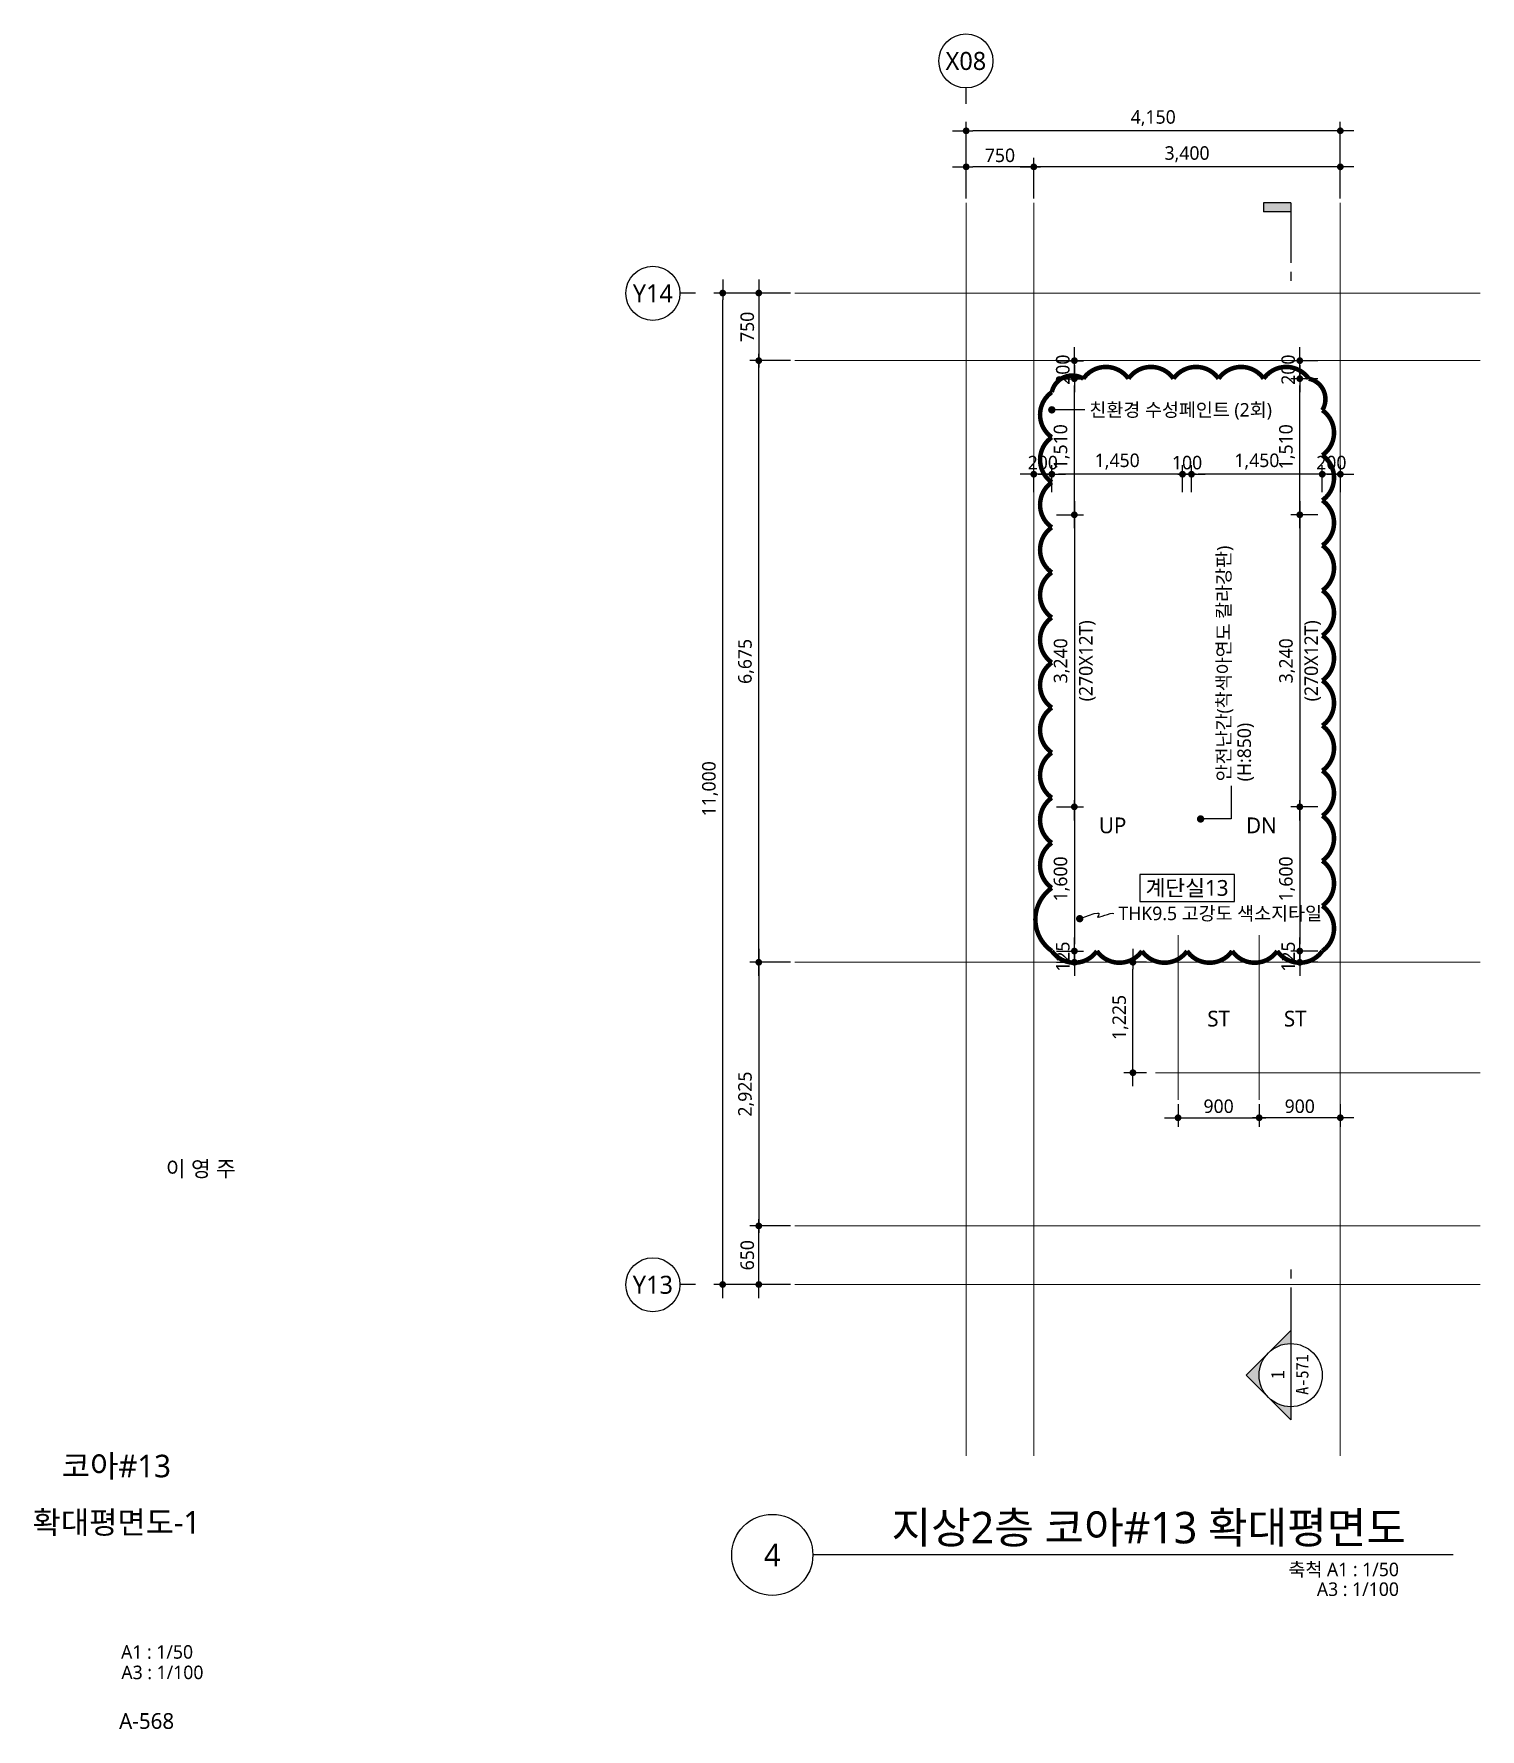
# Model space of a CAD drawing. Header units: millimetres. Extents: x 1467181 to 1720354, y 836037 to 895281.
# Drawn here: x 1503116 to 1519156, y 874037 to 892844 of the extents above; entities that cross this region are included whole.
import ezdxf
from ezdxf.enums import TextEntityAlignment as Align

# ---------------------------------------------------------------- set-up
doc = ezdxf.new("R2010")
doc.units = ezdxf.units.MM
doc.header["$MEASUREMENT"] = 0
doc.linetypes.add('CEN', pattern=[62, 60, -1, 0, -1])
doc.layers.get('0').update_dxf_attribs({"linetype": 'CONTINUOUS'})
for name, color, linetype, lineweight in [('A-AXIS-BUBL', 7, 'CONTINUOUS', 25), ('A-BORD-TEXT', 3, 'CONTINUOUS', 25), ('A-CNTL', 1, 'CEN', 15), ('A-DIMS', 7, 'CONTINUOUS', 25), ('A-MKXS-LEAD', 7, 'CONTINUOUS', 25), ('A-MKXS-MAK1', 3, 'CONTINUOUS', 25), ('A-MKXS-TEXT1', 3, 'CONTINUOUS', 25), ('A-MKXS-TEXT2', 7, 'CONTINUOUS', 25), ('A-MKXX-NAME', 3, 'CONTINUOUS', 25), ('A-MKXX-SYMB', 7, 'CONTINUOUS', 25), ('A-XXXX-SYMB', 7, 'CONTINUOUS', 25), ('A-XXXX-TXT1', 3, 'CONTINUOUS', 25), ('A-XXXX-TXT2', 3, 'CONTINUOUS', 25), ('REV-202205', 20, 'CONTINUOUS', 25)]:
    doc.layers.add(name, color=color, linetype=linetype, lineweight=lineweight)
doc.styles.add('HY울릉도L', font='')
doc.styles.add('돋움체', font='')
doc.styles.add('맑은고딕', font='malgun.ttf')
doc.styles.get('HY울릉도L').set_extended_font_data('HYwulM')
doc.styles.get('돋움체').set_extended_font_data('DotumChe')
doc.dimstyles.new('CDIM', dxfattribs={"dimtxt": 3, "dimasz": 1.5, "dimexe": 2, "dimexo": 1, "dimgap": 1, "dimtad": 1, "dimdec": 0, "dimrnd": 0.5, "dimzin": 0, "dimdsep": 32, "dimlunit": 6, "dimtxsty": 'HY울릉도L', "dimblk1": '_CIDOT', "dimblk2": '_CIDOT', "dimsah": 1, "dimcen": 5.5, "dimclrd": 2, "dimclre": 2, "dimclrt": 7, "dimadec": 0, "dimazin": 0, "dimtfac": 1, "dimtdec": 0, "dimtix": 1, "dimtmove": 2, "dimatfit": 1, "dimldrblk": '_CIDOT', "dimfxl": 1, "dimtolj": 1, "dimtzin": 0, "dimlwd": -1, "dimarcsym": 0})

# ---------------------------------------------------------------- blocks, each defined once
blk = doc.blocks.new('_CIDOT')
at = {"color": 0, "linetype": 'ByBlock'}
blk.add_line((2, 0), (-1, 0), dxfattribs=at)
at = {"color": 0, "linetype": 'ByBlock', "const_width": 0.5}
blk.add_lwpolyline([(-0.25, 0, 1), (0.25, 0, 1)], format="xyb", close=True, dxfattribs=at)
blk = doc.blocks.new('*D129')
at = {"layer": 'A-DIMS', "lineweight": -2, "transparency": 16777216}
for p, q in [((750, 12050), (750, 12500)), ((4150, 12050), (4150, 12500))]:
    blk.add_line(p, q, dxfattribs=at)
at = {"layer": 'A-DIMS', "transparency": 16777216}
blk.add_line((4075, 12400), (825, 12400), dxfattribs=at)
at = {"layer": 'A-DIMS', "transparency": 16777216, "xscale": 75, "yscale": 75, "zscale": 75, "rotation": 180}
blk.add_blockref('_CIDOT', (750, 12400), dxfattribs=at)
at = {"layer": 'A-DIMS', "transparency": 16777216, "xscale": 75, "yscale": 75, "zscale": 75}
blk.add_blockref('_CIDOT', (4150, 12400), dxfattribs=at)
at = {"layer": 'A-DIMS', "color": 3, "transparency": 16777216, "insert": (2450, 12540), "char_height": 150, "attachment_point": 5, "style": '맑은고딕'}
blk.add_mtext('\\A1;3,400', dxfattribs=at)
blk = doc.blocks.new('*D130')
at = {"layer": 'A-DIMS', "lineweight": -2, "transparency": 16777216}
for p, q in [((-1950, 10250), (-2400, 10250)), ((-1950, 3575), (-2400, 3575))]:
    blk.add_line(p, q, dxfattribs=at)
at = {"layer": 'A-DIMS', "transparency": 16777216}
blk.add_line((-2300, 3650), (-2300, 10175), dxfattribs=at)
at = {"layer": 'A-DIMS', "transparency": 16777216, "xscale": 75, "yscale": 75, "zscale": 75}
for p, rotation in [((-2300, 10250), 90), ((-2300, 3575), 270)]:
    blk.add_blockref('_CIDOT', p, dxfattribs=dict(at, rotation=rotation))
at = {"layer": 'A-DIMS', "color": 3, "transparency": 16777216, "insert": (-2440, 6913), "char_height": 150, "attachment_point": 5, "rotation": 90, "style": '맑은고딕'}
blk.add_mtext('\\A1;6,675', dxfattribs=at)
blk = doc.blocks.new('*D131')
at = {"layer": 'A-DIMS', "lineweight": -2, "transparency": 16777216}
for p, q in [((0, 12050), (0, 12500)), ((750, 12050), (750, 12500))]:
    blk.add_line(p, q, dxfattribs=at)
at = {"layer": 'A-DIMS', "transparency": 16777216}
blk.add_line((675, 12400), (75, 12400), dxfattribs=at)
at = {"layer": 'A-DIMS', "transparency": 16777216, "xscale": 75, "yscale": 75, "zscale": 75, "rotation": 180}
blk.add_blockref('_CIDOT', (0, 12400), dxfattribs=at)
at = {"layer": 'A-DIMS', "transparency": 16777216, "xscale": 75, "yscale": 75, "zscale": 75}
blk.add_blockref('_CIDOT', (750, 12400), dxfattribs=at)
at = {"layer": 'A-DIMS', "color": 3, "transparency": 16777216, "insert": (375, 12527), "char_height": 150, "attachment_point": 5, "style": '맑은고딕'}
blk.add_mtext('\\A1;750', dxfattribs=at)
blk = doc.blocks.new('*D132')
at = {"layer": 'A-DIMS', "lineweight": -2, "transparency": 16777216}
for p, q in [((0, 12050), (0, 12900)), ((4150, 12050), (4150, 12900))]:
    blk.add_line(p, q, dxfattribs=at)
at = {"layer": 'A-DIMS', "transparency": 16777216}
blk.add_line((4075, 12800), (75, 12800), dxfattribs=at)
at = {"layer": 'A-DIMS', "transparency": 16777216, "xscale": 75, "yscale": 75, "zscale": 75, "rotation": 180}
blk.add_blockref('_CIDOT', (0, 12800), dxfattribs=at)
at = {"layer": 'A-DIMS', "transparency": 16777216, "xscale": 75, "yscale": 75, "zscale": 75}
blk.add_blockref('_CIDOT', (4150, 12800), dxfattribs=at)
at = {"layer": 'A-DIMS', "color": 3, "transparency": 16777216, "insert": (2075, 12940), "char_height": 150, "attachment_point": 5, "style": '맑은고딕'}
blk.add_mtext('\\A1;4,150', dxfattribs=at)
blk = doc.blocks.new('*D133')
at = {"layer": 'A-DIMS', "lineweight": -2, "transparency": 16777216}
for p, q in [((-1950, 11000), (-2800, 11000)), ((-1950, 0), (-2800, 0))]:
    blk.add_line(p, q, dxfattribs=at)
at = {"layer": 'A-DIMS', "transparency": 16777216}
blk.add_line((-2700, 75), (-2700, 10925), dxfattribs=at)
at = {"layer": 'A-DIMS', "transparency": 16777216, "xscale": 75, "yscale": 75, "zscale": 75}
for p, rotation in [((-2700, 11000), 90), ((-2700, 0), 270)]:
    blk.add_blockref('_CIDOT', p, dxfattribs=dict(at, rotation=rotation))
at = {"layer": 'A-DIMS', "color": 3, "transparency": 16777216, "insert": (-2840, 5500), "char_height": 150, "attachment_point": 5, "rotation": 90, "style": '맑은고딕'}
blk.add_mtext('\\A1;11,000', dxfattribs=at)
blk = doc.blocks.new('*D134')
at = {"layer": 'A-DIMS', "lineweight": -2, "transparency": 16777216}
for p, q in [((-1950, 11000), (-2400, 11000)), ((-1950, 10250), (-2400, 10250))]:
    blk.add_line(p, q, dxfattribs=at)
at = {"layer": 'A-DIMS', "transparency": 16777216}
blk.add_line((-2300, 10925), (-2300, 10325), dxfattribs=at)
at = {"layer": 'A-DIMS', "transparency": 16777216, "xscale": 75, "yscale": 75, "zscale": 75}
for p, rotation in [((-2300, 11000), 90), ((-2300, 10250), 270)]:
    blk.add_blockref('_CIDOT', p, dxfattribs=dict(at, rotation=rotation))
at = {"layer": 'A-DIMS', "color": 3, "transparency": 16777216, "insert": (-2427, 10625), "char_height": 150, "attachment_point": 5, "rotation": 90, "style": '맑은고딕'}
blk.add_mtext('\\A1;750', dxfattribs=at)
blk = doc.blocks.new('*D135')
at = {"layer": 'A-DIMS', "lineweight": -2, "transparency": 16777216}
for p, q in [((-1950, 3575), (-2400, 3575)), ((-1950, 650), (-2400, 650))]:
    blk.add_line(p, q, dxfattribs=at)
at = {"layer": 'A-DIMS', "transparency": 16777216}
blk.add_line((-2300, 3500), (-2300, 725), dxfattribs=at)
at = {"layer": 'A-DIMS', "transparency": 16777216, "xscale": 75, "yscale": 75, "zscale": 75}
for p, rotation in [((-2300, 3575), 90), ((-2300, 650), 270)]:
    blk.add_blockref('_CIDOT', p, dxfattribs=dict(at, rotation=rotation))
at = {"layer": 'A-DIMS', "color": 3, "transparency": 16777216, "insert": (-2440, 2113), "char_height": 150, "attachment_point": 5, "rotation": 90, "style": '맑은고딕'}
blk.add_mtext('\\A1;2,925', dxfattribs=at)
blk = doc.blocks.new('*D136')
at = {"layer": 'A-DIMS', "lineweight": -2, "transparency": 16777216}
for p, q in [((2350, 2000), (2350, 1750)), ((3250, 2000), (3250, 1750))]:
    blk.add_line(p, q, dxfattribs=at)
at = {"layer": 'A-DIMS', "transparency": 16777216}
blk.add_line((2425, 1850), (3175, 1850), dxfattribs=at)
at = {"layer": 'A-DIMS', "transparency": 16777216, "xscale": 75, "yscale": 75, "zscale": 75, "rotation": 180}
blk.add_blockref('_CIDOT', (2350, 1850), dxfattribs=at)
at = {"layer": 'A-DIMS', "transparency": 16777216, "xscale": 75, "yscale": 75, "zscale": 75}
blk.add_blockref('_CIDOT', (3250, 1850), dxfattribs=at)
at = {"layer": 'A-DIMS', "color": 3, "transparency": 16777216, "insert": (2800, 1977), "char_height": 150, "attachment_point": 5, "style": '맑은고딕'}
blk.add_mtext('\\A1;900', dxfattribs=at)
blk = doc.blocks.new('*D137')
at = {"layer": 'A-DIMS', "lineweight": -2, "transparency": 16777216}
for p, q in [((3250, 2000), (3250, 1750)), ((4150, 2000), (4150, 1750))]:
    blk.add_line(p, q, dxfattribs=at)
at = {"layer": 'A-DIMS', "transparency": 16777216}
blk.add_line((4075, 1850), (3325, 1850), dxfattribs=at)
at = {"layer": 'A-DIMS', "transparency": 16777216, "xscale": 75, "yscale": 75, "zscale": 75, "rotation": 180}
blk.add_blockref('_CIDOT', (3250, 1850), dxfattribs=at)
at = {"layer": 'A-DIMS', "transparency": 16777216, "xscale": 75, "yscale": 75, "zscale": 75}
blk.add_blockref('_CIDOT', (4150, 1850), dxfattribs=at)
at = {"layer": 'A-DIMS', "color": 3, "transparency": 16777216, "insert": (3700, 1977), "char_height": 150, "attachment_point": 5, "style": '맑은고딕'}
blk.add_mtext('\\A1;900', dxfattribs=at)
blk = doc.blocks.new('*D138')
at = {"layer": 'A-DIMS', "lineweight": -2, "transparency": 16777216}
for p, q in [((2000, 3575), (1750, 3575)), ((2000, 2350), (1750, 2350))]:
    blk.add_line(p, q, dxfattribs=at)
at = {"layer": 'A-DIMS', "transparency": 16777216}
blk.add_line((1850, 2425), (1850, 3500), dxfattribs=at)
at = {"layer": 'A-DIMS', "transparency": 16777216, "xscale": 75, "yscale": 75, "zscale": 75}
for p, rotation in [((1850, 3575), 90), ((1850, 2350), 270)]:
    blk.add_blockref('_CIDOT', p, dxfattribs=dict(at, rotation=rotation))
at = {"layer": 'A-DIMS', "color": 3, "transparency": 16777216, "insert": (1710, 2963), "char_height": 150, "attachment_point": 5, "rotation": 90, "style": '맑은고딕'}
blk.add_mtext('\\A1;1,225', dxfattribs=at)
blk = doc.blocks.new('*D139')
at = {"layer": 'A-DIMS', "lineweight": -2, "transparency": 16777216}
for p, q in [((-1950, 650), (-2400, 650)), ((-1950, 0), (-2400, 0))]:
    blk.add_line(p, q, dxfattribs=at)
at = {"layer": 'A-DIMS', "transparency": 16777216}
blk.add_line((-2300, 75), (-2300, 575), dxfattribs=at)
at = {"layer": 'A-DIMS', "transparency": 16777216, "xscale": 75, "yscale": 75, "zscale": 75}
for p, rotation in [((-2300, 650), 90), ((-2300, 0), 270)]:
    blk.add_blockref('_CIDOT', p, dxfattribs=dict(at, rotation=rotation))
at = {"layer": 'A-DIMS', "color": 3, "transparency": 16777216, "insert": (-2427, 325), "char_height": 150, "attachment_point": 5, "rotation": 90, "style": '맑은고딕'}
blk.add_mtext('\\A1;650', dxfattribs=at)
blk = doc.blocks.new('CORE 7- 단면')
at = {"layer": 'A-MKXS-MAK1'}
blk.add_hatch(color=256, dxfattribs=at).paths.add_polyline_path([(22637, 12898), (22637, 12998), (22937, 12998), (22937, 12898)])
h = blk.add_hatch(color=256, dxfattribs=at)
h.paths.add_polyline_path([(22442, -7), (22690, 241, 0.414214), (22690, -254)])
h.paths.add_polyline_path([(22690, 241), (22937, 488), (22937, 343, 0.198912)])
h.paths.add_polyline_path([(22690, -254, 0.198912), (22937, -357), (22937, -502)])
for p, q in [((22637, 12998), (22637, 12898)), ((22937, 12998), (22637, 12998)), ((22937, 12998), (22937, 12335)), ((22937, 12898), (22637, 12898)), ((22937, 12235), (22937, 12135)), ((22937, 1166), (22937, 1066)), ((22937, 966), (22937, -502)), ((22937, 488), (22442, -7)), ((22937, -502), (22442, -7))]:
    blk.add_line(p, q, dxfattribs=at)
blk.add_circle((22937, -7), 350, dxfattribs=at)
at = {"layer": 'A-MKXS-TEXT2', "style": '돋움체'}
for s, height, p in [('A-571', 140, (23065, 0)), ('1', 150, (22793, -2))]:
    blk.add_text(s, height=height, rotation=90, dxfattribs=at).set_placement(p, align=Align.MIDDLE)
blk = doc.blocks.new('*D160')
at = {"layer": 'A-DIMS', "lineweight": -2, "transparency": 16777216}
for p, q in [((1517356, 887509), (1517056, 887509)), ((1517356, 884269), (1517056, 884269))]:
    blk.add_line(p, q, dxfattribs=at)
at = {"layer": 'A-DIMS', "transparency": 16777216}
blk.add_line((1517156, 887434), (1517156, 884344), dxfattribs=at)
at = {"layer": 'A-DIMS', "transparency": 16777216, "xscale": 75, "yscale": 75, "zscale": 75}
for p, rotation in [((1517156, 887509), 90), ((1517156, 884269), 270)]:
    blk.add_blockref('_CIDOT', p, dxfattribs=dict(at, rotation=rotation))
at = {"layer": 'A-DIMS', "color": 3, "transparency": 16777216, "char_height": 150, "attachment_point": 5, "rotation": 90, "style": '맑은고딕'}
for s, insert in [('\\A1;(270X12T)', (1517299, 885889)), ('\\A1;3,240', (1517016, 885889))]:
    blk.add_mtext(s, dxfattribs=dict(at, insert=insert))
blk = doc.blocks.new('*D161')
at = {"layer": 'A-DIMS', "lineweight": -2, "transparency": 16777216}
for p, q in [((1517356, 889019), (1517056, 889019)), ((1517356, 887509), (1517056, 887509))]:
    blk.add_line(p, q, dxfattribs=at)
at = {"layer": 'A-DIMS', "transparency": 16777216}
blk.add_line((1517156, 887584), (1517156, 888944), dxfattribs=at)
at = {"layer": 'A-DIMS', "transparency": 16777216, "xscale": 75, "yscale": 75, "zscale": 75}
for p, rotation in [((1517156, 889019), 90), ((1517156, 887509), 270)]:
    blk.add_blockref('_CIDOT', p, dxfattribs=dict(at, rotation=rotation))
at = {"layer": 'A-DIMS', "color": 3, "transparency": 16777216, "insert": (1517015, 888264), "char_height": 150, "attachment_point": 5, "rotation": 90, "style": '맑은고딕'}
blk.add_mtext('\\A1;1,510', dxfattribs=at)
blk = doc.blocks.new('*D162')
at = {"layer": 'A-DIMS', "lineweight": -2, "transparency": 16777216}
for p, q in [((1517356, 884269), (1517056, 884269)), ((1517356, 882669), (1517056, 882669))]:
    blk.add_line(p, q, dxfattribs=at)
at = {"layer": 'A-DIMS', "transparency": 16777216}
blk.add_line((1517156, 884194), (1517156, 882744), dxfattribs=at)
at = {"layer": 'A-DIMS', "transparency": 16777216, "xscale": 75, "yscale": 75, "zscale": 75}
for p, rotation in [((1517156, 884269), 90), ((1517156, 882669), 270)]:
    blk.add_blockref('_CIDOT', p, dxfattribs=dict(at, rotation=rotation))
at = {"layer": 'A-DIMS', "color": 3, "transparency": 16777216, "insert": (1517015, 883469), "char_height": 150, "attachment_point": 5, "rotation": 90, "style": '맑은고딕'}
blk.add_mtext('\\A1;1,600', dxfattribs=at)
blk = doc.blocks.new('*D163')
at = {"layer": 'A-DIMS', "lineweight": -2, "transparency": 16777216}
for p, q in [((1517356, 882669), (1517056, 882669)), ((1517356, 882544), (1517056, 882544))]:
    blk.add_line(p, q, dxfattribs=at)
at = {"layer": 'A-DIMS', "transparency": 16777216}
for p, q in [((1517156, 882744), (1517156, 882819)), ((1517156, 882669), (1517156, 882544)), ((1517156, 882469), (1517156, 882394))]:
    blk.add_line(p, q, dxfattribs=at)
at = {"layer": 'A-DIMS', "transparency": 16777216, "xscale": 75, "yscale": 75, "zscale": 75}
for p, rotation in [((1517156, 882669), 270), ((1517156, 882544), 90)]:
    blk.add_blockref('_CIDOT', p, dxfattribs=dict(at, rotation=rotation))
at = {"layer": 'A-DIMS', "color": 3, "transparency": 16777216, "insert": (1517028, 882607), "char_height": 150, "attachment_point": 5, "rotation": 90, "style": '맑은고딕'}
blk.add_mtext('\\A1;125', dxfattribs=at)
blk = doc.blocks.new('*D164')
at = {"layer": 'A-DIMS', "transparency": 16777216}
for p, q in [((1517156, 889294), (1517156, 889369)), ((1517156, 889019), (1517156, 889219)), ((1517156, 888944), (1517156, 888869))]:
    blk.add_line(p, q, dxfattribs=at)
at = {"layer": 'A-DIMS', "lineweight": -2, "transparency": 16777216}
for p, q in [((1517356, 889219), (1517056, 889219)), ((1517356, 889019), (1517056, 889019))]:
    blk.add_line(p, q, dxfattribs=at)
at = {"layer": 'A-DIMS', "transparency": 16777216, "xscale": 75, "yscale": 75, "zscale": 75}
for p, rotation in [((1517156, 889219), 270), ((1517156, 889019), 90)]:
    blk.add_blockref('_CIDOT', p, dxfattribs=dict(at, rotation=rotation))
at = {"layer": 'A-DIMS', "color": 3, "transparency": 16777216, "insert": (1517028, 889119), "char_height": 150, "attachment_point": 5, "rotation": 90, "style": '맑은고딕'}
blk.add_mtext('\\A1;200', dxfattribs=at)
blk = doc.blocks.new('*D165')
at = {"layer": 'A-DIMS', "lineweight": -2, "transparency": 16777216}
for p, q in [((1515955, 887759), (1515955, 888059)), ((1517405, 887759), (1517405, 888059))]:
    blk.add_line(p, q, dxfattribs=at)
at = {"layer": 'A-DIMS', "transparency": 16777216}
blk.add_line((1517330, 887959), (1516030, 887959), dxfattribs=at)
at = {"layer": 'A-DIMS', "transparency": 16777216, "xscale": 75, "yscale": 75, "zscale": 75, "rotation": 180}
blk.add_blockref('_CIDOT', (1515955, 887959), dxfattribs=at)
at = {"layer": 'A-DIMS', "transparency": 16777216, "xscale": 75, "yscale": 75, "zscale": 75}
blk.add_blockref('_CIDOT', (1517405, 887959), dxfattribs=at)
at = {"layer": 'A-DIMS', "color": 3, "transparency": 16777216, "insert": (1516680, 888100), "char_height": 150, "attachment_point": 5, "style": '맑은고딕'}
blk.add_mtext('\\A1;1,450', dxfattribs=at)
blk = doc.blocks.new('*D166')
at = {"layer": 'A-DIMS', "transparency": 16777216}
for p, q in [((1517331, 887959), (1517256, 887959)), ((1517606, 887959), (1517406, 887959)), ((1517681, 887959), (1517756, 887959))]:
    blk.add_line(p, q, dxfattribs=at)
at = {"layer": 'A-DIMS', "lineweight": -2, "transparency": 16777216}
for p, q in [((1517406, 887759), (1517406, 888059)), ((1517606, 887759), (1517606, 888059))]:
    blk.add_line(p, q, dxfattribs=at)
at = {"layer": 'A-DIMS', "transparency": 16777216, "xscale": 75, "yscale": 75, "zscale": 75}
blk.add_blockref('_CIDOT', (1517406, 887959), dxfattribs=at)
at = {"layer": 'A-DIMS', "transparency": 16777216, "xscale": 75, "yscale": 75, "zscale": 75, "rotation": 180}
blk.add_blockref('_CIDOT', (1517606, 887959), dxfattribs=at)
at = {"layer": 'A-DIMS', "color": 3, "transparency": 16777216, "insert": (1517506, 888087), "char_height": 150, "attachment_point": 5, "style": '맑은고딕'}
blk.add_mtext('\\A1;200', dxfattribs=at)
blk = doc.blocks.new('*D167')
at = {"layer": 'A-DIMS', "lineweight": -2, "transparency": 16777216}
for p, q in [((1514406, 887759), (1514406, 888059)), ((1515855, 887759), (1515855, 888059))]:
    blk.add_line(p, q, dxfattribs=at)
at = {"layer": 'A-DIMS', "transparency": 16777216}
blk.add_line((1515780, 887959), (1514481, 887959), dxfattribs=at)
at = {"layer": 'A-DIMS', "transparency": 16777216, "xscale": 75, "yscale": 75, "zscale": 75, "rotation": 180}
blk.add_blockref('_CIDOT', (1514406, 887959), dxfattribs=at)
at = {"layer": 'A-DIMS', "transparency": 16777216, "xscale": 75, "yscale": 75, "zscale": 75}
blk.add_blockref('_CIDOT', (1515855, 887959), dxfattribs=at)
at = {"layer": 'A-DIMS', "color": 3, "transparency": 16777216, "insert": (1515131, 888100), "char_height": 150, "attachment_point": 5, "style": '맑은고딕'}
blk.add_mtext('\\A1;1,450', dxfattribs=at)
blk = doc.blocks.new('*D168')
at = {"layer": 'A-DIMS', "transparency": 16777216}
for p, q in [((1515781, 887959), (1515706, 887959)), ((1515955, 887959), (1515856, 887959)), ((1516030, 887959), (1516105, 887959))]:
    blk.add_line(p, q, dxfattribs=at)
at = {"layer": 'A-DIMS', "lineweight": -2, "transparency": 16777216}
for p, q in [((1515856, 887759), (1515856, 888059)), ((1515955, 887759), (1515955, 888059))]:
    blk.add_line(p, q, dxfattribs=at)
at = {"layer": 'A-DIMS', "transparency": 16777216, "xscale": 75, "yscale": 75, "zscale": 75}
blk.add_blockref('_CIDOT', (1515856, 887959), dxfattribs=at)
at = {"layer": 'A-DIMS', "transparency": 16777216, "xscale": 75, "yscale": 75, "zscale": 75, "rotation": 180}
blk.add_blockref('_CIDOT', (1515955, 887959), dxfattribs=at)
at = {"layer": 'A-DIMS', "color": 3, "transparency": 16777216, "insert": (1515906, 888087), "char_height": 150, "attachment_point": 5, "style": '맑은고딕'}
blk.add_mtext('\\A1;100', dxfattribs=at)
blk = doc.blocks.new('*D169')
at = {"layer": 'A-DIMS', "transparency": 16777216}
for p, q in [((1514131, 887959), (1514056, 887959)), ((1514406, 887959), (1514206, 887959)), ((1514481, 887959), (1514556, 887959))]:
    blk.add_line(p, q, dxfattribs=at)
at = {"layer": 'A-DIMS', "lineweight": -2, "transparency": 16777216}
for p, q in [((1514206, 887759), (1514206, 888059)), ((1514406, 887759), (1514406, 888059))]:
    blk.add_line(p, q, dxfattribs=at)
at = {"layer": 'A-DIMS', "transparency": 16777216, "xscale": 75, "yscale": 75, "zscale": 75}
blk.add_blockref('_CIDOT', (1514206, 887959), dxfattribs=at)
at = {"layer": 'A-DIMS', "transparency": 16777216, "xscale": 75, "yscale": 75, "zscale": 75, "rotation": 180}
blk.add_blockref('_CIDOT', (1514406, 887959), dxfattribs=at)
at = {"layer": 'A-DIMS', "color": 3, "transparency": 16777216, "insert": (1514306, 888087), "char_height": 150, "attachment_point": 5, "style": '맑은고딕'}
blk.add_mtext('\\A1;200', dxfattribs=at)
blk = doc.blocks.new('*D170')
at = {"layer": 'A-DIMS', "lineweight": -2, "transparency": 16777216}
for p, q in [((1514456, 887509), (1514756, 887509)), ((1514456, 884269), (1514756, 884269))]:
    blk.add_line(p, q, dxfattribs=at)
at = {"layer": 'A-DIMS', "transparency": 16777216}
blk.add_line((1514656, 887434), (1514656, 884344), dxfattribs=at)
at = {"layer": 'A-DIMS', "transparency": 16777216, "xscale": 75, "yscale": 75, "zscale": 75}
for p, rotation in [((1514656, 887509), 90), ((1514656, 884269), 270)]:
    blk.add_blockref('_CIDOT', p, dxfattribs=dict(at, rotation=rotation))
at = {"layer": 'A-DIMS', "color": 3, "transparency": 16777216, "char_height": 150, "attachment_point": 5, "rotation": 90, "style": '맑은고딕'}
for s, insert in [('\\A1;(270X12T)', (1514799, 885889)), ('\\A1;3,240', (1514516, 885889))]:
    blk.add_mtext(s, dxfattribs=dict(at, insert=insert))
blk = doc.blocks.new('*D171')
at = {"layer": 'A-DIMS', "lineweight": -2, "transparency": 16777216}
for p, q in [((1514456, 889019), (1514756, 889019)), ((1514456, 887509), (1514756, 887509))]:
    blk.add_line(p, q, dxfattribs=at)
at = {"layer": 'A-DIMS', "transparency": 16777216}
blk.add_line((1514656, 887584), (1514656, 888944), dxfattribs=at)
at = {"layer": 'A-DIMS', "transparency": 16777216, "xscale": 75, "yscale": 75, "zscale": 75}
for p, rotation in [((1514656, 889019), 90), ((1514656, 887509), 270)]:
    blk.add_blockref('_CIDOT', p, dxfattribs=dict(at, rotation=rotation))
at = {"layer": 'A-DIMS', "color": 3, "transparency": 16777216, "insert": (1514515, 888264), "char_height": 150, "attachment_point": 5, "rotation": 90, "style": '맑은고딕'}
blk.add_mtext('\\A1;1,510', dxfattribs=at)
blk = doc.blocks.new('*D172')
at = {"layer": 'A-DIMS', "lineweight": -2, "transparency": 16777216}
for p, q in [((1514456, 884269), (1514756, 884269)), ((1514456, 882669), (1514756, 882669))]:
    blk.add_line(p, q, dxfattribs=at)
at = {"layer": 'A-DIMS', "transparency": 16777216}
blk.add_line((1514656, 884194), (1514656, 882744), dxfattribs=at)
at = {"layer": 'A-DIMS', "transparency": 16777216, "xscale": 75, "yscale": 75, "zscale": 75}
for p, rotation in [((1514656, 884269), 90), ((1514656, 882669), 270)]:
    blk.add_blockref('_CIDOT', p, dxfattribs=dict(at, rotation=rotation))
at = {"layer": 'A-DIMS', "color": 3, "transparency": 16777216, "insert": (1514515, 883469), "char_height": 150, "attachment_point": 5, "rotation": 90, "style": '맑은고딕'}
blk.add_mtext('\\A1;1,600', dxfattribs=at)
blk = doc.blocks.new('*D173')
at = {"layer": 'A-DIMS', "lineweight": -2, "transparency": 16777216}
for p, q in [((1514456, 882669), (1514756, 882669)), ((1514456, 882544), (1514756, 882544))]:
    blk.add_line(p, q, dxfattribs=at)
at = {"layer": 'A-DIMS', "transparency": 16777216}
for p, q in [((1514656, 882744), (1514656, 882819)), ((1514656, 882669), (1514656, 882544)), ((1514656, 882469), (1514656, 882394))]:
    blk.add_line(p, q, dxfattribs=at)
at = {"layer": 'A-DIMS', "transparency": 16777216, "xscale": 75, "yscale": 75, "zscale": 75}
for p, rotation in [((1514656, 882669), 270), ((1514656, 882544), 90)]:
    blk.add_blockref('_CIDOT', p, dxfattribs=dict(at, rotation=rotation))
at = {"layer": 'A-DIMS', "color": 3, "transparency": 16777216, "insert": (1514528, 882607), "char_height": 150, "attachment_point": 5, "rotation": 90, "style": '맑은고딕'}
blk.add_mtext('\\A1;125', dxfattribs=at)
blk = doc.blocks.new('*D174')
at = {"layer": 'A-DIMS', "transparency": 16777216}
for p, q in [((1514656, 889294), (1514656, 889369)), ((1514656, 889019), (1514656, 889219)), ((1514656, 888944), (1514656, 888869))]:
    blk.add_line(p, q, dxfattribs=at)
at = {"layer": 'A-DIMS', "lineweight": -2, "transparency": 16777216}
for p, q in [((1514456, 889219), (1514756, 889219)), ((1514456, 889019), (1514756, 889019))]:
    blk.add_line(p, q, dxfattribs=at)
at = {"layer": 'A-DIMS', "transparency": 16777216, "xscale": 75, "yscale": 75, "zscale": 75}
for p, rotation in [((1514656, 889219), 270), ((1514656, 889019), 90)]:
    blk.add_blockref('_CIDOT', p, dxfattribs=dict(at, rotation=rotation))
at = {"layer": 'A-DIMS', "color": 3, "transparency": 16777216, "insert": (1514528, 889119), "char_height": 150, "attachment_point": 5, "rotation": 90, "style": '맑은고딕'}
blk.add_mtext('\\A1;200', dxfattribs=at)
blk = doc.blocks.new('CORE7_GRID')
at = {"layer": 'A-AXIS-BUBL', "ltscale": 0.2}
for p, q in [((0, 13100), (0, 13275)), ((-3000, 11000), (-3175, 11000)), ((-3000, 0), (-3175, 0))]:
    blk.add_line(p, q, dxfattribs=at)
for centre in [(-2.9, 13575), (-3475, 10997.1), (-3475, -2.9)]:
    blk.add_circle(centre, 300, dxfattribs=at)
at = {"layer": 'A-CNTL'}
for p, q in [((0, -1900), (0, 12000)), ((750, -1900), (750, 12000)), ((4150, -1900), (4150, 12000)), ((-1900, 11000), (5700, 11000)), ((-1900, 10250), (5700, 10250)), ((2350, 2050), (2350, 3875)), ((3250, 2050), (3250, 3875)), ((-1900, 3575), (5700, 3575)), ((5700, 2350), (2100, 2350)), ((-1900, 650), (5700, 650)), ((-1900, 0), (5700, 0))]:
    blk.add_line(p, q, dxfattribs=at)
at = {"layer": 'A-XXXX-TXT2', "ltscale": 0.2, "style": '맑은고딕'}
for s, p in [('X08', (-2.9, 13575)), ('Y14', (-3475, 10997.1)), ('Y13', (-3475, -2.9))]:
    blk.add_text(s, height=200, dxfattribs=at).set_placement(p, align=Align.MIDDLE)
at = {"layer": 'A-DIMS'}
for base, p1, p2, angle, picture, middle in [((0, 12800), (4150, 12000), (0, 12000), 180, '*D132', (2075, 12940.5)), ((0, 12400), (750, 12000), (0, 12000), 180, '*D131', (375, 12527.5)), ((750, 12400), (4150, 12000), (750, 12000), 180, '*D129', (2450, 12540.1)), ((-2700, 11000), (-1900, 0), (-1900, 11000), 270, '*D133', (-2840.5, 5500)), ((-2300, 10250), (-1900, 11000), (-1900, 10250), 90, '*D134', (-2427.5, 10625)), ((-2300, 10250), (-1900, 3575), (-1900, 10250), 270, '*D130', (-2440.1, 6912.5)), ((-2300, 650), (-1900, 3575), (-1900, 650), 90, '*D135', (-2440.1, 2112.5)), ((1850, 3575), (2050, 2350), (2050, 3575), 90, '*D138', (1709.5, 2962.5)), ((3250, 1850), (4150, 2050), (3250, 2050), 180, '*D137', (3700, 1977.5)), ((-2300, 650), (-1900, 0), (-1900, 650), 270, '*D139', (-2427.5, 325))]:
    dim = blk.add_linear_dim(base=base, p1=p1, p2=p2, angle=angle, dimstyle='CDIM', override={"dimscale": 50, "dimtxsty": '맑은고딕', "dimclrd": 256, "dimclre": 256, "dimclrt": 3}, dxfattribs=at)
    dim.commit()
    dim.dimension.update_dxf_attribs({"geometry": picture, "text_midpoint": middle})
dim = blk.add_linear_dim(base=(3250, 1850), p1=(2350, 2050), p2=(3250, 2050), dimstyle='CDIM', override={"dimscale": 50, "dimtxsty": '맑은고딕', "dimclrd": 256, "dimclre": 256, "dimclrt": 3}, dxfattribs=at)
dim.commit()
dim.dimension.update_dxf_attribs({"geometry": '*D136', "text_midpoint": (2800, 1977.5)})

msp = doc.modelspace()

# ---------------------------------------------------------------- linework, layer by layer
at = {"layer": 'A-MKXS-LEAD', "const_width": 40}
for points in [[(1514385.1, 888675.5, 1), (1514426.6, 888671.3, 1)], [(1516058, 884113.6, -1), (1516053.8, 884155.1, -1)], [(1514694.6, 883030.1, 1), (1514736.1, 883025.9, 1)]]:
    msp.add_lwpolyline(points, format="xyb", close=True, dxfattribs=at)
at = {"layer": 'A-MKXS-LEAD'}
for points in [[(1514772.9, 888673.4), (1514405.9, 888673.4), (1514405.9, 888673.4)], [(1516395.2, 884501.4), (1516395.2, 884134.4), (1516055.9, 884134.4)], [(1514714.5, 883027.7), (1514812.3, 883064.5), (1514876, 883084.4), (1514912.2, 883090.9), (1514927.6, 883087.4), (1514928.8, 883077.5), (1514922.3, 883064.7), (1514914.7, 883052.5), (1514912.8, 883044.4), (1514921.4, 883043.1), (1514939.6, 883047.5), (1514964.4, 883055.7), (1514993.3, 883065.8), (1515023.5, 883075.9), (1515052.3, 883084.1), (1515077, 883088.4), (1515094.9, 883086.9)]]:
    msp.add_lwpolyline(points, dxfattribs=at)
at = {"layer": 'A-MKXX-SYMB'}
msp.add_lwpolyline([(1516430.7, 883519.4), (1515380.7, 883519.4), (1515380.7, 883219.4), (1516430.7, 883219.4)], close=True, dxfattribs=at)
at = {"layer": 'A-XXXX-SYMB'}
msp.add_line((1518855.7, 875969.4), (1511755.7, 875969.4), dxfattribs=at)
msp.add_circle((1511305.7, 875969.4), 450, dxfattribs=at)
at = {"layer": 'REV-202205', "const_width": 50}
msp.add_lwpolyline([(1514405.7, 882669.4, 0.5205671), (1514905.7, 882669.4, 0.5205671), (1515405.7, 882669.4, 0.5205671), (1515905.7, 882669.4, 0.5205671), (1516405.7, 882669.4, 0.5205671), (1516905.7, 882669.4, 0.5205671), (1517405.7, 882669.4, 0.5205671), (1517405.7, 883169.4, 0.5205671), (1517405.7, 883669.4, 0.5205671), (1517405.7, 884169.4, 0.5205671), (1517405.7, 884669.4, 0.5205671), (1517405.7, 885169.4, 0.5205671), (1517405.7, 885669.4, 0.5205671), (1517405.7, 886169.4, 0.5205671), (1517405.7, 886669.4, 0.5205671), (1517405.7, 887169.4, 0.5205671), (1517405.7, 887669.4, 0.5205671), (1517405.7, 888169.4, 0.5205671), (1517405.7, 888669.4, 0.5205671), (1517255.7, 889019.4, 0.5205671), (1516755.7, 889019.4, 0.5205671), (1516255.7, 889019.4, 0.5205671), (1515755.7, 889019.4, 0.5205671), (1515255.7, 889019.4, 0.5205671), (1514755.7, 889019.4, 0.5205671), (1514405.7, 888869.4, 0.5205671), (1514405.7, 888369.4, 0.5205671), (1514405.7, 887869.4, 0.5205671), (1514405.7, 887369.4, 0.5205671), (1514405.7, 886869.4, 0.5205671), (1514405.7, 886369.4, 0.5205671), (1514405.7, 885869.4, 0.5205671), (1514405.7, 885369.4, 0.5205671), (1514405.7, 884869.4, 0.5205671), (1514405.7, 884369.4, 0.5205671), (1514405.7, 883869.4, 0.5205671), (1514405.7, 883369.4, 0.5205671)], format="xyb", close=True, dxfattribs=at)

# ---------------------------------------------------------------- block references
at = {"layer": 'A-DIMS'}
for name, p in [('CORE7_GRID', (1513455.7, 878969.4)), ('CORE 7- 단면', (1494118.4, 877971))]:
    msp.add_blockref(name, p, dxfattribs=at)

# ---------------------------------------------------------------- texts
at = {"layer": 'A-BORD-TEXT', "style": '맑은고딕'}
for s, height, p in [('이 영 주', 175, (1505356.3, 880165.5)), ('A1 : 1/50', 150, (1504881.5, 874817.8)), ('A3 : 1/100', 150, (1504996.4, 874591)), ('A-568', 175, (1504671.7, 874039.2))]:
    msp.add_text(s, height=height, dxfattribs=at).set_placement(p, align=Align.RIGHT)
for s, p in [('코아#13', (1504030.7, 876955.6)), ('확대평면도-1', (1504030.7, 876330.6))]:
    msp.add_text(s, height=250, dxfattribs=at).set_placement(p, align=Align.MIDDLE_CENTER)
at = {"layer": 'A-MKXS-TEXT1', "style": '맑은고딕'}
for s, p in [('친환경 수성페인트 (2회)', (1514822.9, 888673.4)), ('THK9.5 고강도 색소지타일', (1515144.9, 883086.9))]:
    msp.add_text(s, height=150, dxfattribs=at).set_placement(p, align=Align.MIDDLE_LEFT)
for s, p in [('안전난간(착색아연도 칼라강판)', (1516311.8, 884551.4)), ('(H:850)', (1516539.3, 884551.4))]:
    msp.add_text(s, height=150, rotation=90, dxfattribs=at).set_placement(p, align=Align.MIDDLE_LEFT)
at = {"layer": 'A-MKXX-NAME', "style": '맑은고딕'}
for s, p in [('UP', (1515080.5, 884063.2)), ('DN', (1516730.5, 884063.2)), ('계단실13', (1515905.7, 883369.4)), ('ST', (1516255.7, 881919.4)), ('ST', (1517105.7, 881919.4))]:
    msp.add_text(s, height=175, dxfattribs=at).set_placement(p, align=Align.MIDDLE_CENTER)
at = {"layer": 'A-XXXX-TXT1', "style": '맑은고딕'}
msp.add_text('지상2층 코아#13 확대평면도', height=350, dxfattribs=at).set_placement((1518333.7, 875992), align=Align.BOTTOM_RIGHT)
msp.add_text('4', height=250, dxfattribs=at).set_placement((1511305.7, 875969.4), align=Align.MIDDLE)
for s, p in [('축척 A1 : 1/50', (1518255.9, 875883.2)), ('A3 : 1/100', (1518255.9, 875664.3))]:
    msp.add_text(s, height=150, dxfattribs=at).set_placement(p, align=Align.TOP_RIGHT)

# ---------------------------------------------------------------- dimensions: what is measured, and where the dimension line sits
at = {"layer": 'A-DIMS'}
for base, p1, p2, picture, middle in [((1514655.7, 889219.4), (1514405.7, 889019.4), (1514405.7, 889219.4), '*D174', (1514528.2, 889119.4)), ((1517155.7, 889219.4), (1517405.7, 889019.4), (1517405.7, 889219.4), '*D164', (1517028.2, 889119.4)), ((1514655.7, 889019.4), (1514405.7, 887509.4), (1514405.7, 889019.4), '*D171', (1514515.3, 888264.4)), ((1517155.7, 889019.4), (1517405.7, 887509.4), (1517405.7, 889019.4), '*D161', (1517015.2, 888264.4))]:
    dim = msp.add_linear_dim(base=base, p1=p1, p2=p2, angle=90, dimstyle='CDIM', override={"dimscale": 50, "dimtxsty": '맑은고딕', "dimclrd": 256, "dimclre": 256, "dimclrt": 3}, dxfattribs=at)
    dim.commit()
    dim.dimension.update_dxf_attribs({"geometry": picture, "text_midpoint": middle})
for base, p1, p2, picture, middle in [((1514205.7, 887959.4), (1514405.7, 887709.4), (1514205.7, 887709.4), '*D169', (1514305.7, 888086.9)), ((1514405.7, 887959.4), (1515855.5, 887709.4), (1514405.7, 887709.4), '*D167', (1515130.6, 888099.8)), ((1515855.7, 887959.4), (1515955.5, 887709.4), (1515855.7, 887709.4), '*D168', (1515905.6, 888087.3)), ((1515955.5, 887959.4), (1517405.5, 887709.4), (1515955.5, 887709.4), '*D165', (1516680.5, 888099.8)), ((1517405.7, 887959.4), (1517605.7, 887709.4), (1517405.7, 887709.4), '*D166', (1517505.7, 888086.9))]:
    dim = msp.add_linear_dim(base=base, p1=p1, p2=p2, dimstyle='CDIM', override={"dimscale": 50, "dimtxsty": '맑은고딕', "dimclrd": 256, "dimclre": 256, "dimclrt": 3}, dxfattribs=at)
    dim.commit()
    dim.dimension.update_dxf_attribs({"geometry": picture, "text_midpoint": middle})
for base, p1, p2, text, picture, middle in [((1514655.7, 884269.4), (1514405.7, 887509.4), (1514405.7, 884269.4), '<>\\X(270X12T)', '*D170', (1514655.7, 885889.4)), ((1517155.7, 884269.4), (1517405.7, 887509.4), (1517405.7, 884269.4), '<>\\X(270X12T)', '*D160', (1517155.7, 885889.4)), ((1514655.7, 882669.4), (1514405.7, 884269.4), (1514405.7, 882669.4), '<>\\X', '*D172', (1514655.7, 883469.4)), ((1517155.7, 882669.4), (1517405.7, 884269.4), (1517405.7, 882669.4), '<>\\X', '*D162', (1517155.7, 883469.4)), ((1514655.7, 882544.4), (1514405.7, 882669.4), (1514405.7, 882544.4), '<>\\X', '*D173', (1514655.7, 882606.9)), ((1517155.7, 882544.4), (1517405.7, 882669.4), (1517405.7, 882544.4), '<>\\X', '*D163', (1517155.7, 882606.9))]:
    dim = msp.add_linear_dim(base=base, p1=p1, p2=p2, angle=90, text=text, dimstyle='CDIM', override={"dimscale": 50, "dimtxsty": '맑은고딕', "dimclrd": 256, "dimclre": 256, "dimclrt": 3}, dxfattribs=at)
    dim.commit()
    dim.dimension.update_dxf_attribs({"geometry": picture, "text_midpoint": middle})

doc.saveas('drawing.dxf')
